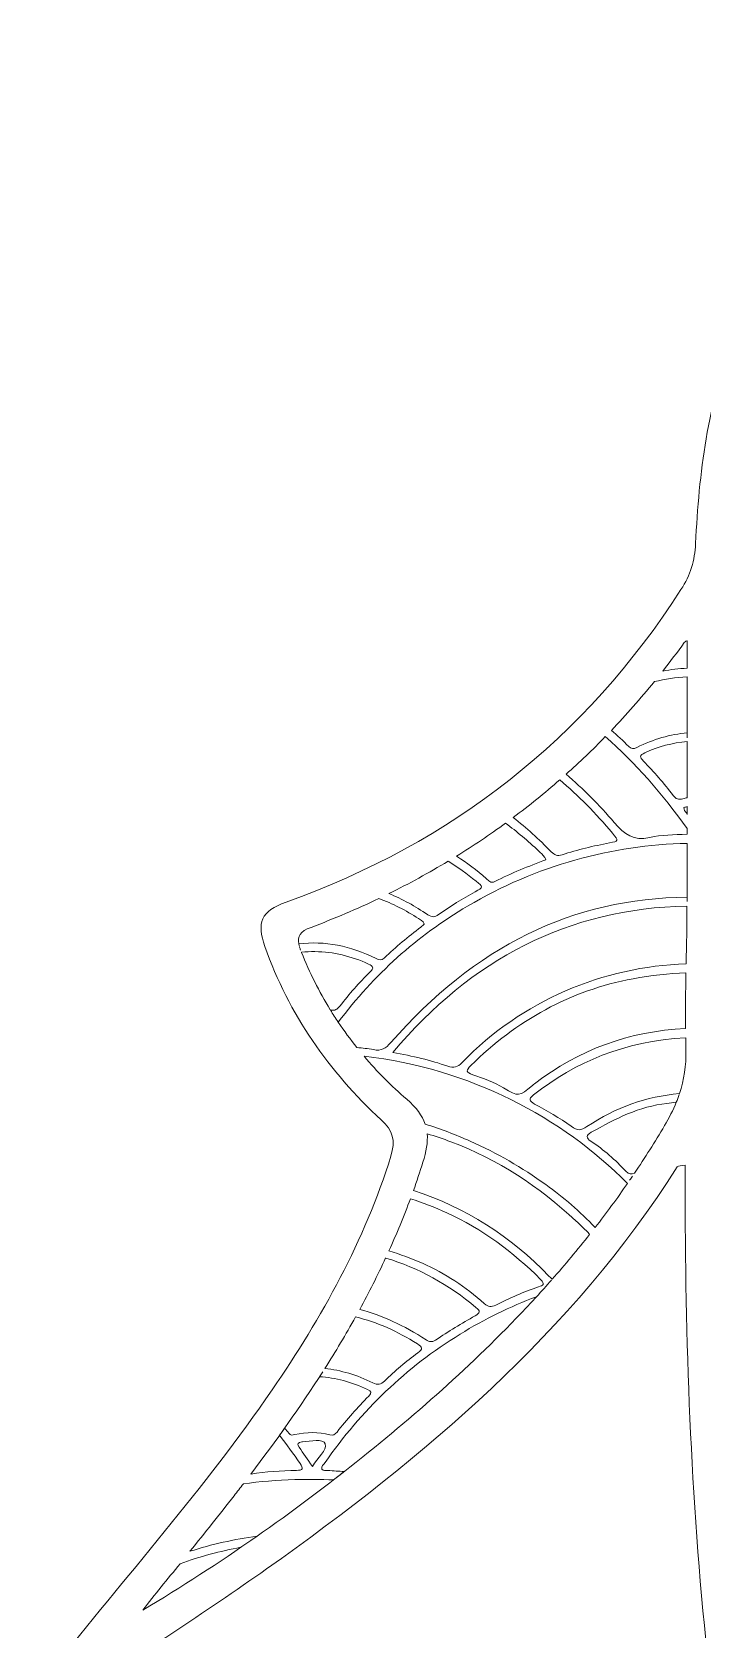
# Model space of a CAD drawing. Extents: x 55 to 1945, y -803 to -197.
# Drawn here: x 55.3 to 140.5, y -608.6 to -405.6 of the extents above; entities that cross this region are included whole.
import ezdxf

# ---------------------------------------------------------------- set-up
doc = ezdxf.new("R2010")
doc.units = 0
doc.header["$MEASUREMENT"] = 0
doc.layers.add('Layer 1', color=7, linetype='Continuous')

# ---------------------------------------------------------------- blocks, each defined once
blk = doc.blocks.new('block 3')
at = {"layer": 'Layer 1', "lineweight": 0}
for points, knots in [([(498.67, -614.17), (491.52, -605.34), (484.25, -596.6), (477.25, -587.65), (468.03, -575.87), (459.94, -563.44), (455.39, -548.97), (454.64, -546.59), (455.04, -545.17), (456.79, -543.52), (463.13, -537.54), (468.06, -530.56), (470.99, -522.26), (472.54, -517.85), (472.54, -517.7), (468.09, -516.1), (447.47, -508.67), (431.12, -495.84), (419.05, -477.52), (417.35, -474.94), (416.43, -472.36), (416.34, -469.24), (416.19, -464.06), (415.5, -458.9), (414.39, -453.83), (412.33, -444.41), (409.17, -435.55), (401.16, -429.34), (399.91, -428.37), (398.57, -427.52), (397.07, -426.48), (403.39, -422.32), (406.87, -416.56), (408.93, -409.85), (411.76, -400.6), (411.82, -391.11), (410.83, -381.63), (409.64, -370.2), (409.43, -370.19), (416.45, -360.97), (429.43, -343.9), (445.25, -330.9), (466.82, -326.33), (469.75, -325.7), (469.94, -324.18), (468.99, -321.74), (464.94, -311.27), (457.95, -303.78), (447.12, -300.29), (445.18, -299.66), (444.48, -298.74), (444.47, -296.79), (444.45, -292.92), (444.7, -289.07), (445.3, -285.25), (447.64, -270.16), (453.54, -256.26), (459.64, -242.42), (460.37, -240.74), (462.42, -238.72), (460.25, -237.09), (457.97, -235.38), (456.75, -238.11), (455.47, -239.33), (431.93, -261.76), (415.68, -288.89), (404.34, -319.15), (402.61, -323.77), (400.95, -328.41), (399.09, -333.48), (398.57, -332.3), (398.22, -331.63), (397.95, -330.93), (393.03, -318.16), (385.5, -307.11), (375.57, -297.75), (373.71, -296), (373.24, -294.41), (373.65, -291.99), (375.93, -278.57), (374.57, -265.61), (368.21, -253.39), (367.5, -252.03), (367.35, -250.77), (367.59, -249.29), (370.38, -232.06), (362.78, -215.83), (348.02, -207.4), (333.28, -198.98), (315.4, -200.6), (301.95, -211.66), (300.76, -212.64), (299.73, -213.07), (298.12, -212.84), (284.93, -210.92), (271.72, -210.87), (258.53, -212.78), (256.75, -213.03), (255.51, -212.73), (254.08, -211.55), (240.7, -200.56), (222.71, -199.03), (207.97, -207.5), (193.4, -215.87), (185.68, -232.48), (188.52, -249.52), (188.75, -250.91), (188.57, -252.07), (187.93, -253.3), (181.42, -265.72), (180.18, -278.92), (182.47, -292.55), (182.82, -294.68), (182.36, -295.96), (180.81, -297.42), (170.68, -306.92), (162.99, -318.1), (158.02, -331.11), (157.8, -331.71), (157.86, -332.67), (156.65, -332.88), (153.47, -323.8), (150.2, -314.81), (146.37, -306.04), (135.26, -280.56), (120.13, -257.86), (99.92, -238.66), (98.83, -237.62), (97.73, -235.65), (95.79, -236.99), (93.85, -238.32), (95.26, -239.98), (95.9, -241.4), (99.13, -248.54), (102.24, -255.72), (104.86, -263.11), (108.71, -273.97), (111.77, -284.98), (111.49, -296.67), (111.45, -298.54), (111.07, -299.59), (109.03, -300.24), (98.58, -303.57), (91.58, -310.65), (87.46, -320.7), (85.7, -324.99), (85.95, -325.53), (90.38, -326.55), (96.97, -328.06), (103.24, -330.44), (109.17, -333.69), (124.79, -342.26), (136.18, -355.12), (145.78, -369.8), (146.76, -371.29), (146.42, -372.78), (146.17, -374.27), (144.96, -381.82), (144.48, -389.41), (145, -397.03), (145.8, -408.59), (148.66, -419.25), (159.21, -426.67), (151.56, -430.74), (147.17, -436.91), (144.38, -444.38), (141.21, -452.84), (140.06, -461.68), (139.63, -470.64), (139.53, -472.8), (138.97, -474.65), (137.78, -476.5), (125.58, -495.46), (108.79, -508.64), (87.62, -516.21), (84.43, -517.35), (83.87, -518.83), (84.93, -521.85), (87.99, -530.48), (93.04, -537.73), (99.71, -543.88), (101.2, -545.26), (101.55, -546.49), (100.93, -548.49), (97.58, -559.25), (92.19, -568.94), (85.86, -578.17), (77.3, -590.66), (67.22, -601.96), (57.83, -613.8), (56.92, -614.95), (55.35, -616.11), (56.88, -617.77), (58.42, -619.43), (59.76, -617.93), (60.95, -617.14), (69.05, -611.79), (77.22, -606.54), (85.14, -600.93), (105.24, -586.7), (123.9, -570.95), (137.31, -549.86), (137.42, -549.69), (137.86, -549.72), (138.31, -549.62), (138.31, -550.41), (138.31, -551.06), (138.31, -551.72), (138.3, -571.82), (139, -591.89), (141.13, -611.87), (141.51, -615.39), (140.76, -618.2), (139.04, -621.19), (133.03, -631.61), (127.56, -642.31), (122.98, -653.44), (117.02, -667.92), (112.96, -682.84), (111.8, -698.52), (111.58, -701.49), (112.5, -703.03), (115.38, -703.74), (117.84, -704.34), (120.23, -705.27), (122.78, -705.36), (124.95, -705.44), (125.75, -706.05), (125.43, -708.54), (124.67, -714.45), (124.47, -720.4), (124.75, -726.38), (125.64, -744.86), (130.66, -762.45), (136.04, -779.97), (137.66, -785.24), (139.31, -790.5), (140.9, -795.78), (141.28, -797.07), (141.86, -798.14), (143.35, -797.91), (144.85, -797.67), (145.11, -796.44), (145.03, -795.12), (145, -794.68), (145.01, -794.24), (144.99, -793.8), (143.73, -761.32), (144.91, -728.92), (148.32, -696.61), (149.25, -687.76), (150.4, -678.94), (151.45, -670.11), (154.41, -676.7), (156.75, -683.33), (159.59, -689.75), (171.23, -716.11), (188.59, -737.28), (214.73, -750.45), (232.46, -759.38), (251.45, -763.36), (271.14, -764.57), (275.6, -764.84), (275.9, -764.64), (275.9, -760.23), (275.9, -672.93), (275.9, -585.63), (275.9, -498.33), (275.9, -493.33), (275.21, -488.44), (273.72, -483.66), (269.69, -470.67), (261.22, -461), (250.66, -452.95), (246.86, -450.06), (242.81, -447.49), (238.19, -444.3), (245.8, -445.89), (252.66, -447.01), (259.34, -448.8), (271.15, -451.97), (282.76, -452.94), (294.73, -449.23), (302.03, -446.97), (309.73, -445.99), (317.24, -444.44), (311.82, -448.36), (306.28, -451.94), (301.3, -456.29), (288.9, -467.11), (280.39, -480.1), (280.37, -497.08), (280.24, -585.04), (280.32, -673.01), (280.26, -760.97), (280.25, -764.23), (281.57, -764.89), (284.47, -764.66), (292.5, -764.03), (300.5, -763.19), (308.41, -761.6), (332.49, -756.77), (353.74, -746.54), (370.97, -728.72), (386.09, -713.09), (395.73, -694.27), (402.61, -673.86), (403.02, -672.64), (402.99, -671.11), (404.47, -670.09), (406.95, -687.51), (408.72, -704.73), (409.94, -722.01), (411.63, -746.04), (411.78, -770.09), (411.07, -794.15), (411.03, -795.62), (410.55, -797.58), (412.72, -797.89), (414.83, -798.19), (415, -796.24), (415.44, -794.8), (417.45, -788.26), (419.46, -781.73), (421.45, -775.19), (428.13, -753.23), (433.5, -731.1), (430.51, -707.84), (430.31, -706.32), (430.72, -705.61), (432.33, -705.5), (435.2, -705.32), (437.95, -704.49), (440.73, -703.77), (443.53, -703.04), (444.67, -701.67), (444.4, -698.62), (443.71, -690.79), (442.49, -683.08), (440.55, -675.47), (435.4, -655.29), (426.09, -636.92), (415.83, -618.98), (415.05, -617.61), (414.46, -616.33), (414.65, -614.65), (416.97, -593.68), (417.69, -572.62), (417.81, -551.53), (417.81, -550.78), (417.31, -549.8), (418.44, -549.17), (424.02, -558.15), (430.62, -566.26), (438.04, -573.71), (455.29, -591.06), (475.48, -604.51), (495.94, -617.6), (497.1, -618.34), (498.33, -619.07), (499.45, -617.65), (500.57, -616.24), (499.51, -615.21), (498.67, -614.17)], [0, 0, 0, 0, 1, 1, 1, 2, 2, 2, 3, 3, 3, 4, 4, 4, 5, 5, 5, 6, 6, 6, 7, 7, 7, 8, 8, 8, 9, 9, 9, 10, 10, 10, 11, 11, 11, 12, 12, 12, 13, 13, 13, 14, 14, 14, 15, 15, 15, 16, 16, 16, 17, 17, 17, 18, 18, 18, 19, 19, 19, 20, 20, 20, 21, 21, 21, 22, 22, 22, 23, 23, 23, 24, 24, 24, 25, 25, 25, 26, 26, 26, 27, 27, 27, 28, 28, 28, 29, 29, 29, 30, 30, 30, 31, 31, 31, 32, 32, 32, 33, 33, 33, 34, 34, 34, 35, 35, 35, 36, 36, 36, 37, 37, 37, 38, 38, 38, 39, 39, 39, 40, 40, 40, 41, 41, 41, 42, 42, 42, 43, 43, 43, 44, 44, 44, 45, 45, 45, 46, 46, 46, 47, 47, 47, 48, 48, 48, 49, 49, 49, 50, 50, 50, 51, 51, 51, 52, 52, 52, 53, 53, 53, 54, 54, 54, 55, 55, 55, 56, 56, 56, 57, 57, 57, 58, 58, 58, 59, 59, 59, 60, 60, 60, 61, 61, 61, 62, 62, 62, 63, 63, 63, 64, 64, 64, 65, 65, 65, 66, 66, 66, 67, 67, 67, 68, 68, 68, 69, 69, 69, 70, 70, 70, 71, 71, 71, 72, 72, 72, 73, 73, 73, 74, 74, 74, 75, 75, 75, 76, 76, 76, 77, 77, 77, 78, 78, 78, 79, 79, 79, 80, 80, 80, 81, 81, 81, 82, 82, 82, 83, 83, 83, 84, 84, 84, 85, 85, 85, 86, 86, 86, 87, 87, 87, 88, 88, 88, 89, 89, 89, 90, 90, 90, 91, 91, 91, 92, 92, 92, 93, 93, 93, 94, 94, 94, 95, 95, 95, 96, 96, 96, 97, 97, 97, 98, 98, 98, 99, 99, 99, 100, 100, 100, 101, 101, 101, 102, 102, 102, 103, 103, 103, 104, 104, 104, 105, 105, 105, 106, 106, 106, 107, 107, 107, 108, 108, 108, 109, 109, 109, 110, 110, 110, 111, 111, 111, 112, 112, 112, 113, 113, 113, 114, 114, 114, 115, 115, 115, 116, 116, 116, 117, 117, 117, 118, 118, 118, 119, 119, 119, 120, 120, 120, 121, 121, 121, 121]), ([(138.2, -483.22), (138.31, -483.07), (138.54, -483.02), (138.56, -483), (138.56, -484.16), (138.56, -485.32), (138.56, -486.48), (137.51, -486.54), (136.48, -486.66), (135.46, -486.85), (136.4, -485.66), (137.31, -484.46), (138.2, -483.22)], [0, 0, 0, 0, 1, 1, 1, 2, 2, 2, 3, 3, 3, 4, 4, 4, 4]), ([(134.4, -488.18), (134.4, -488.18), (134.4, -488.18), (134.4, -488.18), (135.75, -487.86), (137.14, -487.66), (138.56, -487.57), (138.56, -490.15), (138.56, -492.73), (138.57, -495.31), (138.57, -495.11), (138.57, -494.9), (138.57, -494.69), (136.43, -494.88), (134.29, -495.5), (132.16, -496.55), (131.74, -496.76), (131.48, -496.76), (131.14, -496.42), (130.43, -495.72), (129.69, -495.04), (128.94, -494.38), (128.94, -494.39), (128.94, -494.39), (128.94, -494.39), (130.82, -492.41), (132.65, -490.34), (134.4, -488.18)], [0, 0, 0, 0, 1, 1, 1, 2, 2, 2, 3, 3, 3, 4, 4, 4, 5, 5, 5, 6, 6, 6, 7, 7, 7, 8, 8, 8, 9, 9, 9, 9]), ([(128.17, -495.18), (131.95, -498.51), (135.41, -502.41), (138.57, -506.87), (138.57, -507.11), (138.57, -507.34), (138.57, -507.58), (136.84, -507.67), (135.28, -507.63), (133.81, -507.98), (131.73, -508.46), (130.61, -507.63), (129.31, -506.1), (127.38, -503.84), (125.34, -501.79), (123.19, -499.95), (123.19, -499.95), (123.19, -499.95), (123.19, -499.95), (124.9, -498.43), (126.56, -496.84), (128.17, -495.18)], [0, 0, 0, 0, 1, 1, 1, 2, 2, 2, 3, 3, 3, 4, 4, 4, 5, 5, 5, 6, 6, 6, 7, 7, 7, 7]), ([(138.03, -503.06), (137.46, -503.21), (137.12, -503.11), (136.77, -502.64), (135.62, -501.09), (134.35, -499.65), (133, -498.28), (132.49, -497.76), (132.52, -497.53), (133.18, -497.24), (134.91, -496.45), (136.7, -495.95), (138.57, -495.8), (138.57, -498.18), (138.57, -500.56), (138.57, -502.94), (138.39, -502.98), (138.21, -503.02), (138.03, -503.06)], [0, 0, 0, 0, 1, 1, 1, 2, 2, 2, 3, 3, 3, 4, 4, 4, 5, 5, 5, 6, 6, 6, 6]), ([(122.38, -500.67), (122.38, -500.67), (122.37, -500.68), (122.37, -500.68), (124.73, -502.66), (126.97, -504.92), (129.09, -507.45), (129.9, -508.42), (129.89, -508.45), (128.69, -508.68), (126.66, -509.07), (124.65, -509.54), (122.68, -510.2), (122.08, -510.4), (121.73, -510.24), (121.3, -509.8), (119.75, -508.2), (118.14, -506.75), (116.48, -505.45), (116.48, -505.45), (116.48, -505.45), (116.48, -505.45), (118.5, -503.93), (120.47, -502.34), (122.38, -500.67)], [0, 0, 0, 0, 1, 1, 1, 2, 2, 2, 3, 3, 3, 4, 4, 4, 5, 5, 5, 6, 6, 6, 7, 7, 7, 8, 8, 8, 8]), ([(138.46, -504.88), (138.32, -504.68), (138.11, -504.52), (138.15, -504.18), (138.29, -504.14), (138.43, -504.1), (138.57, -504.07), (138.57, -504.4), (138.57, -504.72), (138.57, -505.05), (138.53, -504.99), (138.5, -504.94), (138.46, -504.88)], [0, 0, 0, 0, 1, 1, 1, 2, 2, 2, 3, 3, 3, 4, 4, 4, 4]), ([(115.51, -506.17), (115.51, -506.17), (115.51, -506.17), (115.51, -506.17), (116.93, -507.25), (118.34, -508.42), (119.72, -509.71), (119.98, -509.95), (120.22, -510.22), (120.46, -510.48), (120.52, -510.56), (120.55, -510.67), (120.63, -510.82), (118.42, -511.67), (116.23, -512.5), (114.15, -513.58), (113.61, -513.86), (113.36, -513.48), (113.05, -513.21), (111.84, -512.16), (110.58, -511.21), (109.28, -510.36), (111.41, -509.04), (113.49, -507.64), (115.51, -506.17)], [0, 0, 0, 0, 1, 1, 1, 2, 2, 2, 3, 3, 3, 4, 4, 4, 5, 5, 5, 6, 6, 6, 7, 7, 7, 8, 8, 8, 8]), ([(138.55, -516.11), (138.55, -515.93), (138.55, -515.76), (138.55, -515.59), (124.09, -515.66), (111.53, -521.87), (100.93, -534.05), (100.27, -534.81), (99.71, -535.14), (98.71, -534.95), (98.02, -534.82), (97.32, -534.74), (96.62, -534.69), (95.79, -533.65), (94.99, -532.58), (94.25, -531.47), (98.78, -525.42), (104.22, -520.52), (110.68, -516.71), (119.41, -511.55), (129.01, -508.94), (138.57, -508.74), (138.56, -511.19), (138.56, -513.65), (138.55, -516.11)], [0, 0, 0, 0, 1, 1, 1, 2, 2, 2, 3, 3, 3, 4, 4, 4, 5, 5, 5, 6, 6, 6, 7, 7, 7, 8, 8, 8, 8]), ([(108.21, -511.01), (109.42, -511.76), (110.6, -512.6), (111.75, -513.53), (112.71, -514.3), (112.69, -514.31), (111.63, -514.9), (110.04, -515.77), (108.48, -516.71), (107, -517.77), (106.5, -518.12), (106.16, -518.18), (105.61, -517.8), (104.02, -516.71), (102.38, -515.82), (100.69, -515.12), (100.68, -515.12), (100.68, -515.12), (100.67, -515.13), (103.26, -513.85), (105.77, -512.48), (108.21, -511.01)], [0, 0, 0, 0, 1, 1, 1, 2, 2, 2, 3, 3, 3, 4, 4, 4, 5, 5, 5, 6, 6, 6, 7, 7, 7, 7]), ([(90.79, -519.41), (93.74, -518.3), (96.61, -517.08), (99.39, -515.75), (101.15, -516.39), (102.83, -517.25), (104.45, -518.3), (105.07, -518.71), (105.15, -518.79), (105.16, -519), (105.05, -519.1), (104.91, -519.25), (104.75, -519.37), (103.13, -520.6), (101.56, -521.9), (100.1, -523.31), (99.73, -523.66), (99.45, -523.58), (99.06, -523.38), (95.79, -521.74), (92.52, -521.11), (89.24, -521.51), (89.06, -520.58), (89.38, -519.94), (90.79, -519.41)], [0, 0, 0, 0, 1, 1, 1, 2, 2, 2, 3, 3, 3, 4, 4, 4, 5, 5, 5, 6, 6, 6, 7, 7, 7, 8, 8, 8, 8]), ([(109.98, -536.59), (109.4, -537.19), (108.95, -537.32), (108.15, -537.05), (105.97, -536.29), (103.72, -535.79), (101.19, -535.3), (111.15, -523.46), (123.47, -516.99), (138.54, -516.71), (138.53, -519.15), (138.48, -521.6), (138.44, -524.05), (127.89, -524.39), (117.58, -528.72), (109.98, -536.59)], [0, 0, 0, 0, 1, 1, 1, 2, 2, 2, 3, 3, 3, 4, 4, 4, 5, 5, 5, 5]), ([(89.24, -521.53), (89.26, -521.63), (89.29, -521.75), (89.32, -521.86), (89.29, -521.75), (89.26, -521.63), (89.24, -521.53)], [0, 0, 0, 0, 1, 1, 1, 2, 2, 2, 2]), ([(89.34, -521.92), (89.38, -522.04), (89.42, -522.16), (89.46, -522.29), (89.42, -522.16), (89.38, -522.04), (89.34, -521.92)], [0, 0, 0, 0, 1, 1, 1, 2, 2, 2, 2]), ([(89.58, -522.58), (90.14, -522.52), (90.7, -522.49), (91.28, -522.5), (93.67, -522.5), (95.92, -523.08), (98.08, -524.07), (98.68, -524.35), (98.84, -524.55), (98.28, -525.1), (96.9, -526.43), (95.64, -527.89), (94.46, -529.41), (94.13, -529.85), (93.82, -530.04), (93.24, -529.88), (91.83, -527.58), (90.6, -525.16), (89.58, -522.6), (89.58, -522.59), (89.58, -522.58), (89.58, -522.58)], [0, 0, 0, 0, 1, 1, 1, 2, 2, 2, 3, 3, 3, 4, 4, 4, 5, 5, 5, 6, 6, 6, 7, 7, 7, 7]), ([(138.36, -532.26), (131.18, -532.62), (124.82, -534.94), (119.17, -539.3), (119.08, -539.37), (119, -539.43), (118.92, -539.5), (117.18, -540.94), (117.18, -540.94), (115.25, -539.81), (114.02, -539.09), (112.67, -538.6), (111.33, -538.14), (110.45, -537.83), (110.46, -537.59), (111.08, -536.97), (116.87, -531.27), (123.7, -527.42), (131.69, -525.94), (133.98, -525.52), (136.22, -525.27), (138.41, -525.18), (138.37, -527.54), (138.34, -529.9), (138.36, -532.26)], [0, 0, 0, 0, 1, 1, 1, 2, 2, 2, 3, 3, 3, 4, 4, 4, 5, 5, 5, 6, 6, 6, 7, 7, 7, 8, 8, 8, 8]), ([(93.25, -529.9), (93.57, -530.43), (93.91, -530.95), (94.25, -531.46), (93.91, -530.95), (93.57, -530.43), (93.25, -529.9)], [0, 0, 0, 0, 1, 1, 1, 2, 2, 2, 2]), ([(137.58, -540.54), (133.42, -540.88), (129.49, -542.29), (125.83, -544.73), (125.07, -545.23), (124.63, -545.3), (123.83, -544.69), (122.39, -543.61), (120.77, -542.76), (119.19, -541.86), (118.52, -541.48), (118.35, -541.25), (119.05, -540.7), (124.47, -536.47), (130.47, -533.93), (138.38, -533.43), (138.39, -533.94), (138.39, -534.45), (138.41, -534.97), (138.46, -536.97), (138.16, -538.79), (137.58, -540.54)], [0, 0, 0, 0, 1, 1, 1, 2, 2, 2, 3, 3, 3, 4, 4, 4, 5, 5, 5, 6, 6, 6, 7, 7, 7, 7]), ([(120.6, -552.1), (117.59, -549.95), (114.42, -548.08), (111.01, -546.57), (109.13, -545.75), (107.22, -545.02), (105.29, -544.42), (104.92, -543.33), (104.17, -542.31), (102.94, -541.25), (100.99, -539.56), (99.18, -537.74), (97.53, -535.8), (110.96, -537.32), (122.62, -543.54), (130.99, -551.94), (129.67, -553.85), (128.3, -555.72), (126.88, -557.54), (124.96, -555.54), (122.87, -553.73), (120.6, -552.1)], [0, 0, 0, 0, 1, 1, 1, 2, 2, 2, 3, 3, 3, 4, 4, 4, 5, 5, 5, 6, 6, 6, 7, 7, 7, 7]), ([(135.69, -544.61), (134.48, -546.67), (133.2, -548.68), (131.88, -550.64), (131.48, -550.81), (131.15, -550.8), (130.78, -550.41), (129.45, -548.96), (127.98, -547.67), (126.34, -546.59), (125.7, -546.17), (125.72, -545.82), (126.39, -545.45), (129.42, -543.77), (132.46, -542.13), (136, -541.8), (136.39, -541.77), (136.79, -541.7), (137.18, -541.63), (136.77, -542.64), (136.27, -543.62), (135.69, -544.61)], [0, 0, 0, 0, 1, 1, 1, 2, 2, 2, 3, 3, 3, 4, 4, 4, 5, 5, 5, 6, 6, 6, 7, 7, 7, 7]), ([(137.18, -541.63), (137.31, -541.32), (137.43, -540.99), (137.54, -540.67), (137.43, -540.99), (137.31, -541.32), (137.18, -541.63)], [0, 0, 0, 0, 1, 1, 1, 2, 2, 2, 2]), ([(121.42, -564.13), (121.29, -564.02), (121.18, -563.89), (121.05, -563.76), (116.16, -558.66), (110.42, -555.01), (103.8, -552.85), (103.8, -552.85), (103.8, -552.85), (103.8, -552.85), (104.22, -551.67), (104.62, -550.48), (105, -549.27), (105.43, -547.9), (105.64, -546.72), (105.54, -545.64), (105.54, -545.64), (105.54, -545.64), (105.54, -545.64), (106.55, -545.95), (107.56, -546.29), (108.56, -546.66), (114.57, -548.91), (119.75, -552.39), (124.44, -556.69), (125.05, -557.25), (125.62, -557.83), (126.18, -558.43), (124.64, -560.37), (123.05, -562.27), (121.42, -564.13)], [0, 0, 0, 0, 1, 1, 1, 2, 2, 2, 3, 3, 3, 4, 4, 4, 5, 5, 5, 6, 6, 6, 7, 7, 7, 8, 8, 8, 9, 9, 9, 10, 10, 10, 10]), ([(131.26, -551.54), (131.39, -551.37), (131.51, -551.19), (131.63, -551.01), (131.51, -551.19), (131.39, -551.37), (131.26, -551.54)], [0, 0, 0, 0, 1, 1, 1, 2, 2, 2, 2]), ([(103.42, -553.89), (103.42, -553.89), (103.42, -553.89), (103.42, -553.89), (104.97, -554.4), (106.5, -554.99), (108.02, -555.68), (112.55, -557.74), (116.45, -560.65), (119.95, -564.15), (120.55, -564.76), (120.27, -564.9), (119.68, -565.1), (117.83, -565.74), (116.02, -566.51), (114.28, -567.4), (113.67, -567.7), (113.29, -567.66), (112.79, -567.21), (110.43, -565.11), (107.82, -563.37), (104.93, -562.1), (103.54, -561.49), (102.12, -560.96), (100.69, -560.52), (101.67, -558.35), (102.59, -556.14), (103.42, -553.89)], [0, 0, 0, 0, 1, 1, 1, 2, 2, 2, 3, 3, 3, 4, 4, 4, 5, 5, 5, 6, 6, 6, 7, 7, 7, 8, 8, 8, 9, 9, 9, 9]), ([(100.27, -561.42), (100.27, -561.43), (100.27, -561.43), (100.27, -561.43), (104.46, -562.69), (108.28, -564.81), (111.74, -567.7), (112.34, -568.2), (112.27, -568.4), (111.62, -568.77), (109.92, -569.75), (108.25, -570.77), (106.61, -571.85), (106.12, -572.17), (105.85, -572.1), (105.4, -571.81), (102.6, -570), (99.79, -568.72), (96.97, -567.96), (98.14, -565.82), (99.24, -563.64), (100.27, -561.42)], [0, 0, 0, 0, 1, 1, 1, 2, 2, 2, 3, 3, 3, 4, 4, 4, 5, 5, 5, 6, 6, 6, 7, 7, 7, 7]), ([(121.33, -564.23), (120.7, -564.94), (120.07, -565.65), (119.42, -566.35), (120.07, -565.65), (120.7, -564.94), (121.33, -564.23)], [0, 0, 0, 0, 1, 1, 1, 2, 2, 2, 2]), ([(97.37, -586.7), (88.53, -593.8), (79.25, -600.3), (69.41, -606.18), (70.98, -604.2), (72.57, -602.24), (74.15, -600.27), (76.69, -599.36), (79.27, -598.67), (81.87, -598.19), (82.56, -597.72), (83.25, -597.25), (83.94, -596.77), (81.04, -597.17), (78.19, -597.81), (75.41, -598.7), (75.41, -598.7), (75.41, -598.7), (75.41, -598.7), (77.3, -596.36), (79.17, -594.01), (81.02, -591.64), (81.42, -591.13), (81.81, -590.62), (82.2, -590.11), (82.2, -590.12), (82.19, -590.12), (82.19, -590.12), (84.31, -589.84), (86.48, -589.65), (88.72, -589.59), (90.39, -589.54), (92.03, -589.56), (93.65, -589.63), (94.11, -589.27), (94.56, -588.92), (95.01, -588.56), (94.32, -588.52), (93.63, -588.49), (92.94, -588.42), (92.68, -588.4), (92.3, -588.56), (92.18, -588.25), (92.05, -587.91), (92.4, -587.68), (92.58, -587.43), (97.15, -580.79), (102.86, -575.35), (109.72, -571.11), (112.84, -569.18), (116.08, -567.61), (119.42, -566.35), (112.68, -573.7), (105.23, -580.38), (97.37, -586.7)], [0, 0, 0, 0, 1, 1, 1, 2, 2, 2, 3, 3, 3, 4, 4, 4, 5, 5, 5, 6, 6, 6, 7, 7, 7, 8, 8, 8, 9, 9, 9, 10, 10, 10, 11, 11, 11, 12, 12, 12, 13, 13, 13, 14, 14, 14, 15, 15, 15, 16, 16, 16, 17, 17, 17, 18, 18, 18, 18]), ([(96.44, -568.92), (96.44, -568.92), (96.44, -568.92), (96.44, -568.92), (99.16, -569.57), (101.77, -570.71), (104.3, -572.35), (104.94, -572.77), (105.07, -572.99), (104.36, -573.49), (102.85, -574.57), (101.44, -575.77), (100.11, -577.06), (99.64, -577.52), (99.27, -577.6), (98.63, -577.29), (96.61, -576.28), (94.58, -575.68), (92.54, -575.47), (93.9, -573.32), (95.21, -571.14), (96.44, -568.92)], [0, 0, 0, 0, 1, 1, 1, 2, 2, 2, 3, 3, 3, 4, 4, 4, 5, 5, 5, 6, 6, 6, 7, 7, 7, 7]), ([(92.27, -575.9), (92.13, -576.11), (92, -576.31), (91.87, -576.52), (93.9, -576.64), (95.93, -577.17), (97.96, -578.14), (98.45, -578.37), (98.53, -578.57), (98.12, -578.98), (96.69, -580.42), (95.34, -581.94), (94.09, -583.54), (93.85, -583.85), (93.6, -584.02), (93.18, -583.91), (91.71, -583.52), (90.23, -583.52), (88.74, -583.87), (88.46, -583.94), (88.18, -583.99), (87.97, -583.7), (87.8, -583.48), (87.62, -583.27), (87.44, -583.05), (87.23, -583.35), (87.01, -583.66), (86.79, -583.96), (87.69, -585.12), (88.56, -586.32), (89.4, -587.54), (89.86, -588.22), (89.78, -588.4), (88.94, -588.42), (87, -588.46), (85.05, -588.57), (83.13, -588.89), (83.13, -588.89), (83.13, -588.89), (83.13, -588.89), (86.35, -584.66), (89.43, -580.35), (92.27, -575.9)], [0, 0, 0, 0, 1, 1, 1, 2, 2, 2, 3, 3, 3, 4, 4, 4, 5, 5, 5, 6, 6, 6, 7, 7, 7, 8, 8, 8, 9, 9, 9, 10, 10, 10, 11, 11, 11, 12, 12, 12, 13, 13, 13, 14, 14, 14, 14]), ([(90.96, -587.92), (90.33, -587), (89.82, -586.23), (89.28, -585.48), (88.95, -585.02), (89.16, -584.86), (89.61, -584.79), (89.64, -584.78), (89.68, -584.77), (89.71, -584.77), (90.74, -584.71), (92.34, -584.34), (92.6, -585.05), (92.92, -585.89), (91.56, -586.78), (90.96, -587.92)], [0, 0, 0, 0, 1, 1, 1, 2, 2, 2, 3, 3, 3, 4, 4, 4, 5, 5, 5, 5])]:
    blk.add_open_spline(points, degree=3, knots=knots, dxfattribs=at)
blk = doc.blocks.new('block 2')
at = {"layer": 'Layer 1'}
blk.add_blockref('block 3', (0, 0), dxfattribs=at)

msp = doc.modelspace()

# ---------------------------------------------------------------- block references
at = {"layer": 'Layer 1'}
msp.add_blockref('block 2', (0, 0), dxfattribs=at)

doc.saveas('drawing.dxf')
